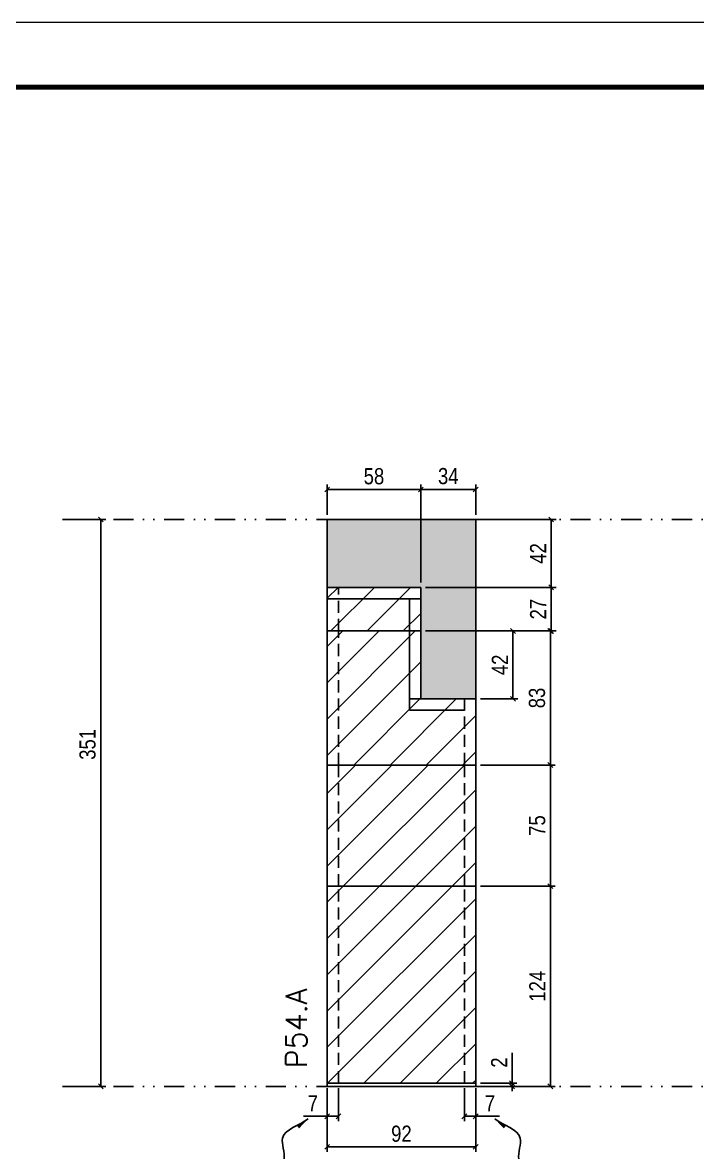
# Model space of a CAD drawing. Extents: x 28748 to 35002, y 14885 to 43501.
# Drawn here: x 33921 to 34339, y 33613 to 34312 of the extents above; entities that cross this region are included whole.
import ezdxf

# ---------------------------------------------------------------- set-up
doc = ezdxf.new("R2010")
doc.units = 0
for name, pattern in [('DASHED', [0.75, 0.5, -0.25]), ('DIVIDE2', [0.625, 0.25, -0.125, 0, -0.125, 0, -0.125]), ('HIDDEN', [0.375, 0.25, -0.125])]:
    doc.linetypes.add(name, pattern=pattern)
for name, color, linetype in [('COTA', 241, 'Continuous'), ('Nível', 160, 'Continuous'), ('Painéis', 200, 'Continuous'), ('SARR_2.2x7', 40, 'Continuous'), ('Sarrafo de Pressão', 42, 'HIDDEN')]:
    doc.layers.add(name, color=color, linetype=linetype)
for name, color, linetype, lineweight in [('Folhas', 255, 'Continuous', 9), ('Hachura', 251, 'Continuous', 9), ('SARRAFO DE PRESSAO', 251, 'DASHED', 9), ('Texto Seção', 7, 'Continuous', 15)]:
    doc.layers.add(name, color=color, linetype=linetype, lineweight=lineweight)
doc.styles.add('COTA TECNICA', font='techl___.ttf', dxfattribs={"height": 10})
doc.styles.add('COTA TECNICA-50', font='techl___.ttf', dxfattribs={"height": 10})
doc.styles.add('REGUA-120', font='ROMANS.shx', dxfattribs={"height": 15})
doc.styles.get("Standard").update_dxf_attribs({"font": 'arial.ttf'})
doc.dimstyles.new('COTA PAINEL-50', dxfattribs={"dimtxt": 10, "dimasz": 3, "dimexe": 3, "dimexo": 3, "dimgap": 3, "dimtad": 1, "dimdec": 1, "dimzin": 12, "dimdsep": 46, "dimtxsty": 'COTA TECNICA-50', "dimblk1": 'OBLIQUE', "dimblk2": 'OBLIQUE', "dimsah": 1, "dimcen": 0.9, "dimclrd": 4, "dimclre": 4, "dimclrt": 240, "dimadec": 1, "dimazin": 3, "dimtfac": 1, "dimtdec": 1, "dimtmove": 0, "dimatfit": 3, "dimfxl": 1, "dimtolj": 1, "dimtzin": 12, "dimarcsym": 0})
doc.dimstyles.new('PAINEL', dxfattribs={"dimtxt": 10, "dimasz": 3, "dimexe": 3, "dimexo": 3, "dimgap": 3, "dimtad": 1, "dimdec": 1, "dimzin": 12, "dimdsep": 46, "dimtxsty": 'COTA TECNICA', "dimblk1": 'OBLIQUE', "dimblk2": 'OBLIQUE', "dimsah": 1, "dimcen": 0.9, "dimclrd": 4, "dimclre": 4, "dimclrt": 240, "dimadec": 1, "dimazin": 3, "dimtfac": 1, "dimtdec": 1, "dimtmove": 0, "dimatfit": 3, "dimfxl": 1, "dimtolj": 1, "dimtzin": 12, "dimarcsym": 0})
doc.dimstyles.get("Standard").update_dxf_attribs({"dimtxt": 0.18, "dimasz": 0.18, "dimexe": 0.18, "dimexo": 0.0625, "dimgap": 0.09, "dimtad": 0, "dimtih": 1, "dimtoh": 1, "dimdec": 4, "dimzin": 0, "dimdsep": 46, "dimtxsty": 'Standard', "dimcen": 0.09, "dimadec": 0, "dimazin": 0, "dimtfac": 1, "dimtdec": 4, "dimtofl": 0, "dimtmove": 0, "dimatfit": 3, "dimfxl": 1, "dimtolj": 1, "dimtzin": 0, "dimarcsym": 0})
pattern_1 = [(45, (-97094.607, 8260.539), (-11.2253202, 11.2253202), [])]

# ---------------------------------------------------------------- blocks, each defined once
blk = doc.blocks.new('9999999999')
at = {"layer": 'Folhas'}
blk.add_lwpolyline([(98138.98, 34190.21), (99623.98, 34190.21), (99623.98, 35240.21), (98138.98, 35240.21)], close=True, dxfattribs=at)
at = {"layer": 'Folhas', "color": 30, "const_width": 3}
blk.add_lwpolyline([(98213.98, 34230.21), (99583.98, 34230.21), (99583.98, 35200.21), (98213.98, 35200.21)], close=True, dxfattribs=at)
blk = doc.blocks.new('_Oblique')
at = {"color": 0, "linetype": 'ByBlock', "lineweight": -2}
blk.add_line((-0.5, -0.5), (0.5, 0.5), dxfattribs=at)
blk = doc.blocks.new('*D2034')
at = {"layer": 'COTA', "color": 4, "linetype": 'ByBlock', "lineweight": -2, "transparency": 16777216}
for p, q in [((33949.05, 34004.43), (33972.77, 34004.43)), ((33969.77, 34004.43), (33969.77, 33653.43)), ((33949.05, 33653.43), (33972.77, 33653.43))]:
    blk.add_line(p, q, dxfattribs=at)
at = {"layer": 'Defpoints', "color": 0, "linetype": 'ByBlock', "transparency": 16777216}
for p in [(33946.05, 34004.43), (33946.05, 33653.43), (33969.77, 33653.43)]:
    blk.add_point(p, dxfattribs=at)
at = {"layer": 'COTA', "color": 4, "linetype": 'ByBlock', "lineweight": -2, "transparency": 16777216, "xscale": 3, "yscale": 3, "zscale": 3}
for p, rotation in [((33969.77, 34004.43), 90), ((33969.77, 33653.43), 270)]:
    blk.add_blockref('_Oblique', p, dxfattribs=dict(at, rotation=rotation))
at = {"layer": 'COTA', "color": 240, "linetype": 'ByBlock', "transparency": 16777216, "insert": (33961.55, 33865.21), "char_height": 10, "attachment_point": 5, "rotation": 90, "style": 'COTA TECNICA'}
blk.add_mtext('\\A1;351', dxfattribs=at)
blk = doc.blocks.new('*D1351')
at = {"layer": 'COTA', "color": 4, "lineweight": -2, "transparency": 16777216}
for p, q in [((34109.9, 33652.43), (34109.9, 33612.97)), ((34201.9, 33652.43), (34201.9, 33612.97)), ((34109.9, 33615.97), (34201.9, 33615.97))]:
    blk.add_line(p, q, dxfattribs=at)
at = {"layer": 'Defpoints', "color": 0, "transparency": 16777216}
for p in [(34109.9, 33655.43), (34201.9, 33655.43), (34201.9, 33615.97)]:
    blk.add_point(p, dxfattribs=at)
at = {"layer": 'COTA', "color": 4, "lineweight": -2, "transparency": 16777216, "xscale": 3, "yscale": 3, "zscale": 3, "rotation": 180}
blk.add_blockref('_Oblique', (34109.9, 33615.97), dxfattribs=at)
at = {"layer": 'COTA', "color": 4, "lineweight": -2, "transparency": 16777216, "xscale": 3, "yscale": 3, "zscale": 3}
blk.add_blockref('_Oblique', (34201.9, 33615.97), dxfattribs=at)
at = {"layer": 'COTA', "color": 240, "transparency": 16777216, "insert": (34155.9, 33624.06), "char_height": 10, "attachment_point": 5, "style": 'COTA TECNICA'}
blk.add_mtext('\\A1;92', dxfattribs=at)
blk = doc.blocks.new('*D1352')
at = {"layer": 'COTA', "color": 4, "lineweight": -2, "transparency": 16777216}
for p, q in [((34109.9, 33650.43), (34109.9, 33631.92)), ((34116.9, 33652.43), (34116.9, 33631.92)), ((34109.9, 33634.92), (34095.17, 33634.92)), ((34116.9, 33634.92), (34109.9, 33634.92))]:
    blk.add_line(p, q, dxfattribs=at)
at = {"layer": 'Defpoints', "color": 0, "transparency": 16777216}
for p in [(34109.9, 33653.43), (34116.9, 33655.43), (34109.9, 33634.92)]:
    blk.add_point(p, dxfattribs=at)
at = {"layer": 'COTA', "color": 4, "lineweight": -2, "transparency": 16777216, "xscale": 3, "yscale": 3, "zscale": 3, "rotation": 180}
blk.add_blockref('_Oblique', (34109.9, 33634.92), dxfattribs=at)
at = {"layer": 'COTA', "color": 4, "lineweight": -2, "transparency": 16777216, "xscale": 3, "yscale": 3, "zscale": 3}
blk.add_blockref('_Oblique', (34116.9, 33634.92), dxfattribs=at)
at = {"layer": 'COTA', "color": 240, "transparency": 16777216, "insert": (34101.04, 33642.99), "char_height": 10, "attachment_point": 5, "style": 'COTA TECNICA-50'}
blk.add_mtext('\\A1;7', dxfattribs=at)
blk = doc.blocks.new('*D1353')
at = {"layer": 'COTA', "color": 4, "lineweight": -2, "transparency": 16777216}
for p, q in [((34194.9, 33652.43), (34194.9, 33631.92)), ((34201.9, 33650.43), (34201.9, 33631.92)), ((34194.9, 33634.92), (34201.9, 33634.92)), ((34201.9, 33634.92), (34216.63, 33634.92))]:
    blk.add_line(p, q, dxfattribs=at)
at = {"layer": 'Defpoints', "color": 0, "transparency": 16777216}
for p in [(34194.9, 33655.43), (34201.9, 33653.43), (34201.9, 33634.92)]:
    blk.add_point(p, dxfattribs=at)
at = {"layer": 'COTA', "color": 4, "lineweight": -2, "transparency": 16777216, "xscale": 3, "yscale": 3, "zscale": 3, "rotation": 180}
blk.add_blockref('_Oblique', (34194.9, 33634.92), dxfattribs=at)
at = {"layer": 'COTA', "color": 4, "lineweight": -2, "transparency": 16777216, "xscale": 3, "yscale": 3, "zscale": 3}
blk.add_blockref('_Oblique', (34201.9, 33634.92), dxfattribs=at)
at = {"layer": 'COTA', "color": 240, "transparency": 16777216, "insert": (34210.77, 33642.99), "char_height": 10, "attachment_point": 5, "style": 'COTA TECNICA-50'}
blk.add_mtext('\\A1;7', dxfattribs=at)
blk = doc.blocks.new('*D1354')
at = {"layer": 'COTA', "color": 4, "lineweight": -2, "transparency": 16777216}
for p, q in [((34204.9, 33777.43), (34251.14, 33777.43)), ((34248.14, 33653.43), (34248.14, 33777.43)), ((34204.9, 33653.43), (34251.14, 33653.43))]:
    blk.add_line(p, q, dxfattribs=at)
at = {"layer": 'Defpoints', "color": 0, "transparency": 16777216}
for p in [(34201.9, 33777.43), (34248.14, 33777.43), (34201.9, 33653.43)]:
    blk.add_point(p, dxfattribs=at)
at = {"layer": 'COTA', "color": 4, "lineweight": -2, "transparency": 16777216, "xscale": 3, "yscale": 3, "zscale": 3}
for p, rotation in [((34248.14, 33777.43), 90), ((34248.14, 33653.43), 270)]:
    blk.add_blockref('_Oblique', p, dxfattribs=dict(at, rotation=rotation))
at = {"layer": 'COTA', "color": 240, "transparency": 16777216, "insert": (34240.07, 33715.43), "char_height": 10, "attachment_point": 5, "rotation": 90, "style": 'COTA TECNICA-50'}
blk.add_mtext('\\A1;124', dxfattribs=at)
blk = doc.blocks.new('*D1355')
at = {"layer": 'COTA', "color": 4, "lineweight": -2, "transparency": 16777216}
for p, q in [((34224.43, 33655.43), (34224.43, 33674.23)), ((34204.9, 33655.43), (34227.43, 33655.43)), ((34204.9, 33653.43), (34227.43, 33653.43)), ((34224.43, 33653.43), (34224.43, 33655.43)), ((34224.43, 33653.43), (34224.43, 33650.43))]:
    blk.add_line(p, q, dxfattribs=at)
at = {"layer": 'Defpoints', "color": 0, "transparency": 16777216}
for p in [(34201.9, 33655.43), (34201.9, 33653.43), (34224.43, 33653.43)]:
    blk.add_point(p, dxfattribs=at)
at = {"layer": 'COTA', "color": 4, "lineweight": -2, "transparency": 16777216, "xscale": 3, "yscale": 3, "zscale": 3}
for p, rotation in [((34224.43, 33655.43), 270), ((34224.43, 33653.43), 90)]:
    blk.add_blockref('_Oblique', p, dxfattribs=dict(at, rotation=rotation))
at = {"layer": 'COTA', "color": 240, "transparency": 16777216, "insert": (34216.43, 33668.17), "char_height": 10, "attachment_point": 5, "rotation": 90, "style": 'COTA TECNICA-50'}
blk.add_mtext('\\A1;2', dxfattribs=at)
blk = doc.blocks.new('*D1356')
at = {"layer": 'COTA', "color": 4, "linetype": 'ByBlock', "lineweight": -2, "transparency": 16777216}
for p, q in [((34204.9, 33852.43), (34251.14, 33852.43)), ((34248.14, 33852.43), (34248.14, 33777.43)), ((34204.9, 33777.43), (34251.14, 33777.43))]:
    blk.add_line(p, q, dxfattribs=at)
at = {"layer": 'Defpoints', "color": 0, "linetype": 'ByBlock', "transparency": 16777216}
for p in [(34201.9, 33852.43), (34201.9, 33777.43), (34248.14, 33777.43)]:
    blk.add_point(p, dxfattribs=at)
at = {"layer": 'COTA', "color": 4, "linetype": 'ByBlock', "lineweight": -2, "transparency": 16777216, "xscale": 3, "yscale": 3, "zscale": 3}
for p, rotation in [((34248.14, 33852.43), 90), ((34248.14, 33777.43), 270)]:
    blk.add_blockref('_Oblique', p, dxfattribs=dict(at, rotation=rotation))
at = {"layer": 'COTA', "color": 240, "linetype": 'ByBlock', "transparency": 16777216, "insert": (34240.03, 33814.93), "char_height": 10, "attachment_point": 5, "rotation": 90, "style": 'COTA TECNICA'}
blk.add_mtext('\\A1;75', dxfattribs=at)
blk = doc.blocks.new('*D1323')
at = {"layer": 'COTA', "color": 4, "lineweight": -2, "transparency": 16777216}
for p, q in [((34170.9, 33935.43), (34251.14, 33935.43)), ((34248.14, 33935.43), (34248.14, 33852.43)), ((34204.9, 33852.43), (34251.14, 33852.43))]:
    blk.add_line(p, q, dxfattribs=at)
at = {"layer": 'Defpoints', "color": 0, "transparency": 16777216}
for p in [(34167.9, 33935.43), (34201.9, 33852.43), (34248.14, 33852.43)]:
    blk.add_point(p, dxfattribs=at)
at = {"layer": 'COTA', "color": 4, "lineweight": -2, "transparency": 16777216, "xscale": 3, "yscale": 3, "zscale": 3}
for p, rotation in [((34248.14, 33935.43), 90), ((34248.14, 33852.43), 270)]:
    blk.add_blockref('_Oblique', p, dxfattribs=dict(at, rotation=rotation))
at = {"layer": 'COTA', "color": 240, "transparency": 16777216, "insert": (34239.9, 33893.93), "char_height": 10, "attachment_point": 5, "rotation": 90, "style": 'COTA TECNICA-50'}
blk.add_mtext('\\A1;83', dxfattribs=at)
blk = doc.blocks.new('*D2071')
at = {"layer": 'COTA', "color": 4, "lineweight": -2, "transparency": 16777216}
for p, q in [((34170.9, 33962.43), (34251.64, 33962.43)), ((34248.64, 33962.43), (34248.64, 33935.43)), ((34170.9, 33935.43), (34251.64, 33935.43))]:
    blk.add_line(p, q, dxfattribs=at)
at = {"layer": 'Defpoints', "color": 0, "transparency": 16777216}
for p in [(34167.9, 33962.43), (34167.9, 33935.43), (34248.64, 33935.43)]:
    blk.add_point(p, dxfattribs=at)
at = {"layer": 'COTA', "color": 4, "lineweight": -2, "transparency": 16777216, "xscale": 3, "yscale": 3, "zscale": 3}
for p, rotation in [((34248.64, 33962.43), 90), ((34248.64, 33935.43), 270)]:
    blk.add_blockref('_Oblique', p, dxfattribs=dict(at, rotation=rotation))
at = {"layer": 'COTA', "color": 240, "transparency": 16777216, "insert": (34240.57, 33948.93), "char_height": 10, "attachment_point": 5, "rotation": 90, "style": 'COTA TECNICA-50'}
blk.add_mtext('\\A1;27', dxfattribs=at)
blk = doc.blocks.new('*D2072')
at = {"layer": 'COTA', "color": 4, "lineweight": -2, "transparency": 16777216}
for p, q in [((34170.9, 33935.43), (34227.97, 33935.43)), ((34224.97, 33935.43), (34224.97, 33893.43)), ((34204.9, 33893.43), (34227.97, 33893.43))]:
    blk.add_line(p, q, dxfattribs=at)
at = {"layer": 'Defpoints', "color": 0, "transparency": 16777216}
for p in [(34167.9, 33935.43), (34201.9, 33893.43), (34224.97, 33893.43)]:
    blk.add_point(p, dxfattribs=at)
at = {"layer": 'COTA', "color": 4, "lineweight": -2, "transparency": 16777216, "xscale": 3, "yscale": 3, "zscale": 3}
for p, rotation in [((34224.97, 33935.43), 90), ((34224.97, 33893.43), 270)]:
    blk.add_blockref('_Oblique', p, dxfattribs=dict(at, rotation=rotation))
at = {"layer": 'COTA', "color": 240, "transparency": 16777216, "insert": (34216.89, 33914.43), "char_height": 10, "attachment_point": 5, "rotation": 90, "style": 'COTA TECNICA-50'}
blk.add_mtext('\\A1;42', dxfattribs=at)
blk = doc.blocks.new('*D1324')
at = {"layer": 'COTA', "color": 4, "lineweight": -2, "transparency": 16777216}
for p, q in [((34167.9, 33965.43), (34167.9, 34026.05)), ((34167.9, 34023.05), (34201.9, 34023.05)), ((34201.9, 34007.43), (34201.9, 34026.05))]:
    blk.add_line(p, q, dxfattribs=at)
at = {"layer": 'Defpoints', "color": 0, "transparency": 16777216}
for p in [(34201.9, 34023.05), (34201.9, 34004.43), (34167.9, 33962.43)]:
    blk.add_point(p, dxfattribs=at)
at = {"layer": 'COTA', "color": 4, "lineweight": -2, "transparency": 16777216, "xscale": 3, "yscale": 3, "zscale": 3, "rotation": 180}
blk.add_blockref('_Oblique', (34167.9, 34023.05), dxfattribs=at)
at = {"layer": 'COTA', "color": 4, "lineweight": -2, "transparency": 16777216, "xscale": 3, "yscale": 3, "zscale": 3}
blk.add_blockref('_Oblique', (34201.9, 34023.05), dxfattribs=at)
at = {"layer": 'COTA', "color": 240, "transparency": 16777216, "insert": (34184.9, 34031.27), "char_height": 10, "attachment_point": 5, "style": 'COTA TECNICA-50'}
blk.add_mtext('\\A1;34', dxfattribs=at)
blk = doc.blocks.new('*D2191')
at = {"layer": 'COTA', "color": 4, "lineweight": -2, "transparency": 16777216}
for p, q in [((34204.9, 34004.43), (34251.64, 34004.43)), ((34248.64, 34004.43), (34248.64, 33962.43)), ((34170.9, 33962.43), (34251.64, 33962.43))]:
    blk.add_line(p, q, dxfattribs=at)
at = {"layer": 'Defpoints', "color": 0, "transparency": 16777216}
for p in [(34201.9, 34004.43), (34167.9, 33962.43), (34248.64, 33962.43)]:
    blk.add_point(p, dxfattribs=at)
at = {"layer": 'COTA', "color": 4, "lineweight": -2, "transparency": 16777216, "xscale": 3, "yscale": 3, "zscale": 3}
for p, rotation in [((34248.64, 34004.43), 90), ((34248.64, 33962.43), 270)]:
    blk.add_blockref('_Oblique', p, dxfattribs=dict(at, rotation=rotation))
at = {"layer": 'COTA', "color": 240, "transparency": 16777216, "insert": (34240.57, 33983.43), "char_height": 10, "attachment_point": 5, "rotation": 90, "style": 'COTA TECNICA'}
blk.add_mtext('\\A1;42', dxfattribs=at)
blk = doc.blocks.new('*D2192')
at = {"layer": 'COTA', "color": 4, "lineweight": -2, "transparency": 16777216}
for p, q in [((34109.9, 34007.43), (34109.9, 34026.05)), ((34167.9, 34023.05), (34109.9, 34023.05)), ((34167.9, 33965.43), (34167.9, 34026.05))]:
    blk.add_line(p, q, dxfattribs=at)
at = {"layer": 'Defpoints', "color": 0, "transparency": 16777216}
for p in [(34109.9, 34023.05), (34109.9, 34004.43), (34167.9, 33962.43)]:
    blk.add_point(p, dxfattribs=at)
at = {"layer": 'COTA', "color": 4, "lineweight": -2, "transparency": 16777216, "xscale": 3, "yscale": 3, "zscale": 3, "rotation": 180}
blk.add_blockref('_Oblique', (34109.9, 34023.05), dxfattribs=at)
at = {"layer": 'COTA', "color": 4, "lineweight": -2, "transparency": 16777216, "xscale": 3, "yscale": 3, "zscale": 3}
blk.add_blockref('_Oblique', (34167.9, 34023.05), dxfattribs=at)
at = {"layer": 'COTA', "color": 240, "transparency": 16777216, "insert": (34138.9, 34031.18), "char_height": 10, "attachment_point": 5, "style": 'COTA TECNICA'}
blk.add_mtext('\\A1;58', dxfattribs=at)

msp = doc.modelspace()

# ---------------------------------------------------------------- hatches: boundary and pattern name
at = {"layer": 'COTA', "linetype": 'ByBlock'}
h = msp.add_hatch(dxfattribs=at)
h.set_pattern_fill('AR-CONC', color=256, scale=0.03)
h.paths.add_polyline_path([(34201.9, 34004.43), (34109.9, 34004.43), (34109.9, 33962.43), (34167.9, 33962.43), (34167.9, 33935.43), (34167.9, 33893.43), (34201.9, 33893.43)])
at = {"layer": 'Hachura'}
h = msp.add_hatch(dxfattribs=at)
h.set_pattern_fill('ANSI31', color=256, scale=5)
h.set_pattern_definition([(45, (0, -42), (-11.22532, 11.22532), [])])
h.paths.add_polyline_path([(34167.9, 33962.43), (34109.9, 33962.43), (34109.9, 33935.43), (34167.9, 33935.43)], flags=17)
h = msp.add_hatch(dxfattribs=at)
h.set_pattern_fill('ANSI31', color=256, scale=5)
h.set_pattern_definition([(45, (0, -27), (-11.22532, 11.22532), [])])
h.paths.add_polyline_path([(34201.9, 33852.43), (34201.9, 33883.43), (34201.9, 33893.43), (34167.9, 33893.43), (34167.9, 33935.43), (34109.9, 33935.43), (34109.9, 33927.43), (34109.9, 33852.43)])
at = {"layer": 'Hachura', "linetype": 'ByBlock'}
h = msp.add_hatch(dxfattribs=at)
h.set_pattern_fill('ANSI31', color=256, scale=5)
h.set_pattern_definition(pattern_1)
h.paths.add_polyline_path([(34109.9, 33852.43), (34109.9, 33777.43), (34201.9, 33777.43), (34201.9, 33852.43)])
h = msp.add_hatch(dxfattribs=at)
h.set_pattern_fill('ANSI31', color=256, scale=5)
h.set_pattern_definition(pattern_1)
h.paths.add_polyline_path([(34201.9, 33777.43), (34109.9, 33777.43), (34109.9, 33655.43), (34201.9, 33655.43)])

# ---------------------------------------------------------------- linework, layer by layer
at = {"layer": 'COTA', "linetype": 'ByBlock'}
for p, q in [((34109.9, 34004.43), (34201.9, 34004.43)), ((34109.9, 33962.43), (34109.9, 34004.43)), ((34201.9, 33893.43), (34201.9, 34004.43))]:
    msp.add_line(p, q, dxfattribs=at)
at = {"layer": 'Nível', "color": 4, "linetype": 'DIVIDE2', "ltscale": 50}
for p, q in [((33946.05, 34004.43), (34956.39, 34004.43)), ((33946.05, 33653.43), (34956.39, 33653.43))]:
    msp.add_line(p, q, dxfattribs=at)
at = {"layer": 'Painéis'}
for p, q in [((34109.9, 33935.43), (34109.9, 33962.43)), ((34109.9, 33962.43), (34167.9, 33962.43)), ((34167.9, 33962.43), (34167.9, 33935.43)), ((34167.9, 33935.43), (34109.9, 33935.43)), ((34109.9, 33927.43), (34109.9, 33935.43)), ((34109.9, 33935.43), (34167.9, 33935.43)), ((34167.9, 33893.43), (34167.9, 33935.43)), ((34109.9, 33852.43), (34109.9, 33927.43)), ((34201.9, 33893.43), (34167.9, 33893.43)), ((34201.9, 33893.43), (34201.9, 33883.43)), ((34201.9, 33852.43), (34201.9, 33883.43))]:
    msp.add_line(p, q, dxfattribs=at)
at = {"layer": 'Painéis', "linetype": 'ByBlock'}
msp.add_line((34109.9, 33852.43), (34201.9, 33852.43), dxfattribs=at)
at = {"layer": 'Painéis'}
for points in [[(34109.9, 33777.43), (34201.9, 33777.43), (34201.9, 33852.43), (34109.9, 33852.43)], [(34109.9, 33655.43), (34201.9, 33655.43), (34201.9, 33777.43), (34109.9, 33777.43)], [(34109.9, 33655.43), (34201.9, 33655.43), (34201.9, 33653.43), (34109.9, 33653.43)]]:
    msp.add_lwpolyline(points, close=True, dxfattribs=at)
at = {"layer": 'SARR_2.2x7'}
for p, q in [((34109.9, 33955.43), (34167.9, 33955.43)), ((34160.9, 33955.43), (34160.9, 33935.43)), ((34160.9, 33893.43), (34160.9, 33935.43)), ((34167.9, 33893.43), (34160.9, 33893.43)), ((34160.9, 33893.43), (34160.9, 33886.43)), ((34194.9, 33886.43), (34160.9, 33886.43))]:
    msp.add_line(p, q, dxfattribs=at)
at = {"layer": 'Sarrafo de Pressão', "ltscale": 30}
for p, q in [((34116.9, 33935.43), (34116.9, 33962.43)), ((34116.9, 33852.43), (34116.9, 33935.43)), ((34194.9, 33852.43), (34194.9, 33893.43)), ((34116.9, 33777.43), (34116.9, 33852.43)), ((34194.9, 33777.43), (34194.9, 33852.43)), ((34116.9, 33655.43), (34116.9, 33777.43)), ((34194.9, 33655.43), (34194.9, 33777.43))]:
    msp.add_line(p, q, dxfattribs=at)

# ---------------------------------------------------------------- block references
at = {"layer": 'SARRAFO DE PRESSAO', "color": 6, "linetype": 'ByBlock'}
msp.add_blockref('9999999999', (-64635.64, -928.06), dxfattribs=at)

# ---------------------------------------------------------------- texts
at = {"layer": 'Texto Seção', "insert": (34097.28, 33664.68), "char_height": 13, "width": 285.3299, "attachment_point": 7, "rotation": 90, "style": 'REGUA-120'}
msp.add_mtext('P54.A', dxfattribs=at)

# ---------------------------------------------------------------- dimensions: what is measured, and where the dimension line sits
at = {"layer": 'COTA'}
for base, p1, p2, dimstyle, picture, middle in [((34109.9, 34023.05), (34167.9, 33962.43), (34109.9, 34004.43), 'PAINEL', '*D2192', (34138.9, 34031.18)), ((34201.9, 34023.05), (34167.9, 33962.43), (34201.9, 34004.43), 'COTA PAINEL-50', '*D1324', (34184.9, 34031.27)), ((34201.9, 33634.92), (34194.9, 33655.43), (34201.9, 33653.43), 'COTA PAINEL-50', '*D1353', (34210.77, 33642.99))]:
    dim = msp.add_linear_dim(base=base, p1=p1, p2=p2, dimstyle=dimstyle, dxfattribs=at)
    dim.commit()
    dim.dimension.update_dxf_attribs({"geometry": picture, "text_midpoint": middle})
at = {"layer": 'COTA', "linetype": 'ByBlock'}
dim = msp.add_linear_dim(base=(33969.77, 33653.43), p1=(33946.05, 34004.43), p2=(33946.05, 33653.43), angle=90, dimstyle='PAINEL', dxfattribs=at)
dim.commit()
dim.dimension.update_dxf_attribs({"geometry": '*D2034', "text_midpoint": (33969.77, 33865.21), "dimtype": 160})
at = {"layer": 'COTA'}
for base, p1, p2, angle, dimstyle, picture, middle in [((34248.64, 33962.43), (34201.9, 34004.43), (34167.9, 33962.43), 90, 'PAINEL', '*D2191', (34240.57, 33983.43)), ((34248.64, 33935.43), (34167.9, 33962.43), (34167.9, 33935.43), 90, 'COTA PAINEL-50', '*D2071', (34240.57, 33948.93)), ((34248.14, 33852.43), (34167.9, 33935.43), (34201.9, 33852.43), 90, 'COTA PAINEL-50', '*D1323', (34239.9, 33893.93)), ((34224.97, 33893.43), (34167.9, 33935.43), (34201.9, 33893.43), 90, 'COTA PAINEL-50', '*D2072', (34216.89, 33914.43)), ((34248.14, 33777.43), (34201.9, 33653.43), (34201.9, 33777.43), 90, 'COTA PAINEL-50', '*D1354', (34240.07, 33715.43)), ((34109.9, 33634.92), (34116.9, 33655.43), (34109.9, 33653.43), 180, 'COTA PAINEL-50', '*D1352', (34101.04, 33642.99))]:
    dim = msp.add_linear_dim(base=base, p1=p1, p2=p2, angle=angle, dimstyle=dimstyle, dxfattribs=at)
    dim.commit()
    dim.dimension.update_dxf_attribs({"geometry": picture, "text_midpoint": middle})
at = {"layer": 'COTA', "linetype": 'ByBlock'}
dim = msp.add_linear_dim(base=(34248.14, 33777.43), p1=(34201.9, 33852.43), p2=(34201.9, 33777.43), angle=90, dimstyle='PAINEL', dxfattribs=at)
dim.commit()
dim.dimension.update_dxf_attribs({"geometry": '*D1356', "text_midpoint": (34240.03, 33814.93)})
at = {"layer": 'COTA'}
dim = msp.add_linear_dim(base=(34224.43, 33653.43), p1=(34201.9, 33655.43), p2=(34201.9, 33653.43), angle=90, dimstyle='COTA PAINEL-50', dxfattribs=at)
dim.commit()
dim.dimension.update_dxf_attribs({"geometry": '*D1355', "text_midpoint": (34224.43, 33668.17), "dimtype": 160})
dim = msp.add_linear_dim(base=(34201.9, 33615.97), p1=(34109.9, 33655.43), p2=(34201.9, 33655.43), dimstyle='PAINEL', override={"dimarcsym": 2}, dxfattribs=at)
dim.commit()
dim.dimension.update_dxf_attribs({"geometry": '*D1351', "text_midpoint": (34155.9, 33624.06)})

# ---------------------------------------------------------------- leaders
at = {"layer": 'COTA', "path_type": 1}
for points in [[(34098.07, 33633.25), (34082.29, 33621.41), (34083.21, 33608.4), (34077.66, 33598.62)], [(34213.73, 33633.25), (34229.51, 33621.41), (34228.59, 33608.4), (34234.14, 33598.62)]]:
    msp.add_leader(points, dimstyle='Standard', override={"dimasz": 8}, dxfattribs=at)

doc.saveas('drawing.dxf')
